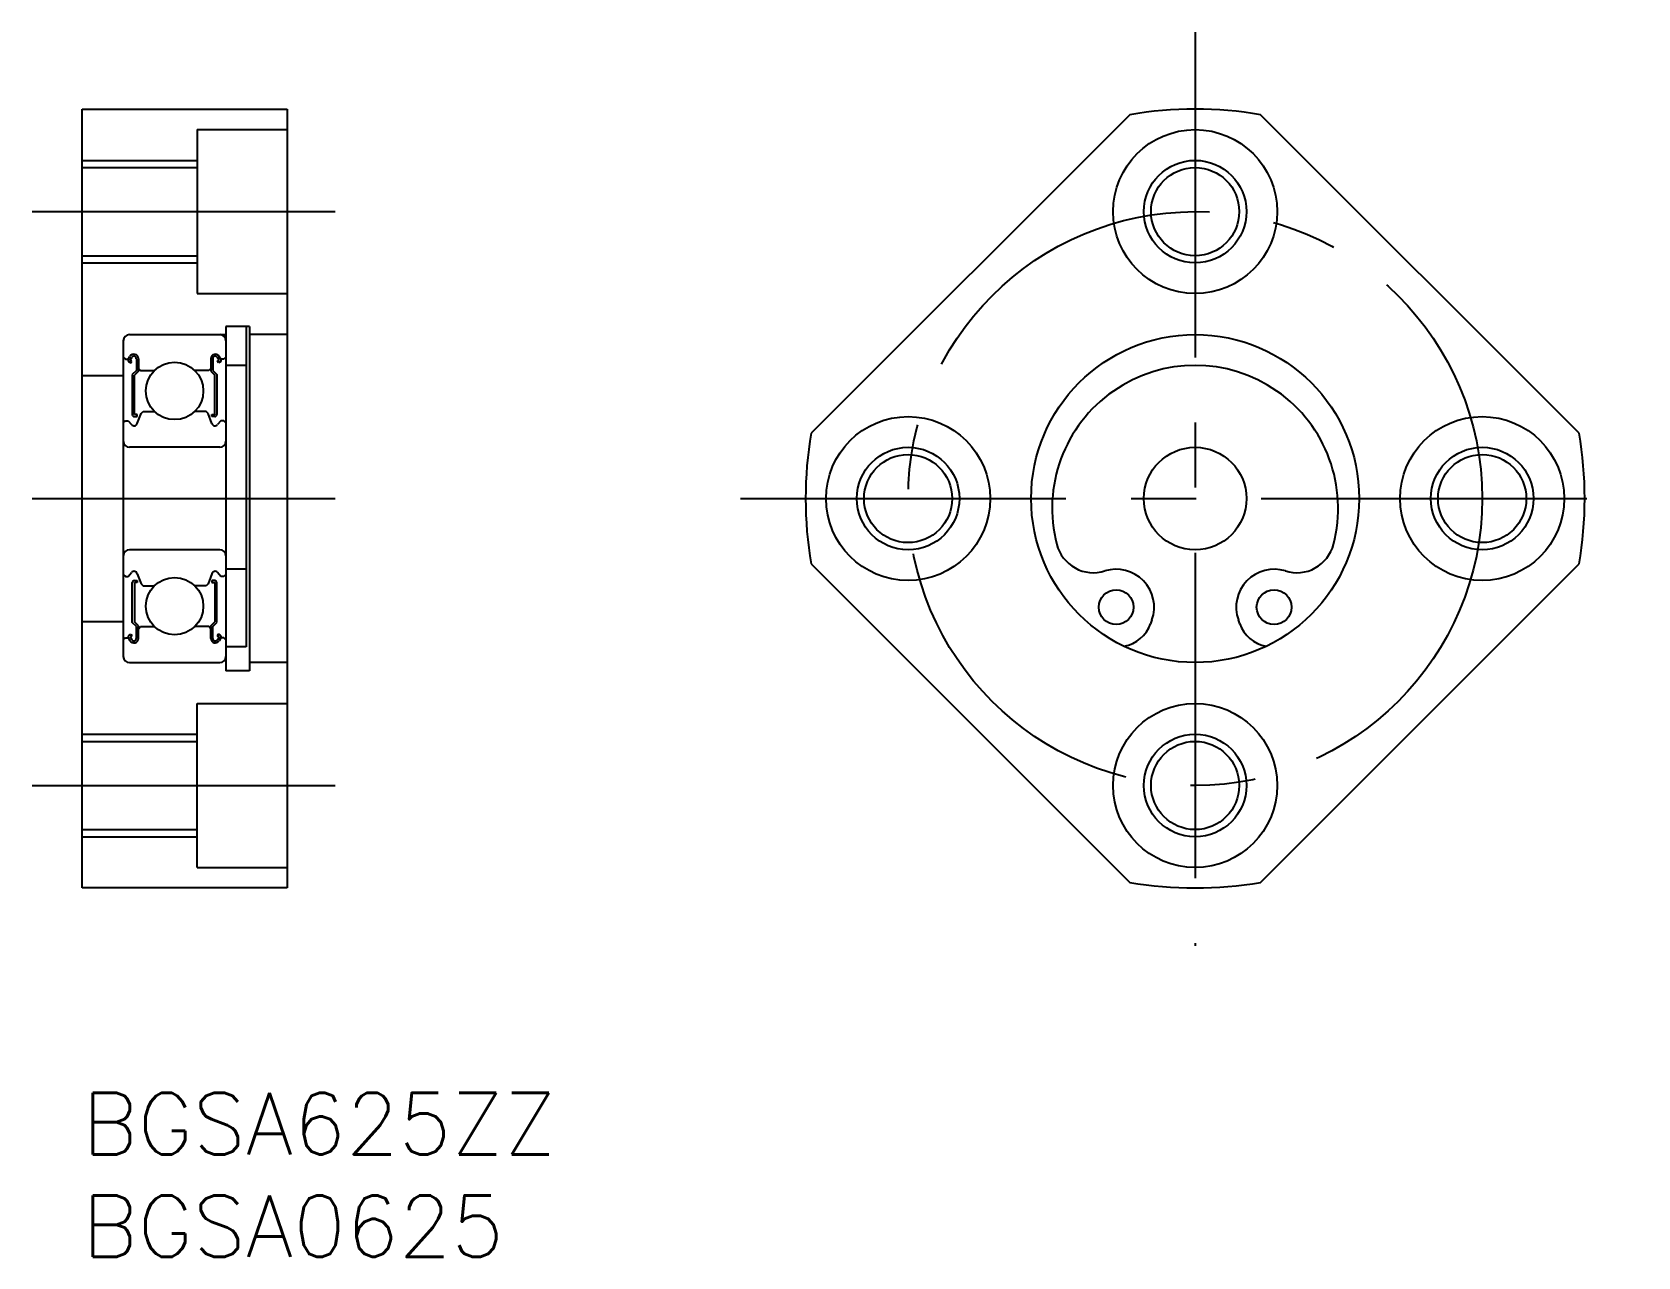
# Model space of a CAD drawing. Extents: x -2.4 to 75.9, y -8 to 51.8.
import ezdxf

# ---------------------------------------------------------------- set-up
doc = ezdxf.new("R2010")
doc.units = 0
doc.header["$LTSCALE"] = 0.5
doc.linetypes.add('CENTER', pattern=[50.8, 31.75, -6.35, 6.35, -6.35])
for name, color, linetype in [('MSM_CENTER', 1, 'CENTER'), ('MSM_CONTINUOUS', 7, 'CONTINUOUS'), ('MSM_NARROW', 5, 'CONTINUOUS'), ('MSM_PART_NUMBER', 7, 'CONTINUOUS')]:
    doc.layers.add(name, color=color, linetype=linetype)
doc.styles.get("Standard").update_dxf_attribs({"font": 'txt.shx', "height": 3, "bigfont": 'bigfont.shx'})

# ---------------------------------------------------------------- blocks, each defined once
blk = doc.blocks.new('*U4')
at = {"layer": 'MSM_PART_NUMBER'}
blk.add_text('BGSA625ZZ', height=3, dxfattribs=at).set_placement((0, -3))
blk = doc.blocks.new('*U5')
at = {"layer": 'MSM_PART_NUMBER'}
blk.add_text('BGSA0625', height=3, dxfattribs=at).set_placement((0, -8))

msp = doc.modelspace()

# ---------------------------------------------------------------- linework, layer by layer
at = {"layer": 'MSM_CENTER'}
for p, q in [((54.278, 51.759), (54.278, 7.17)), ((-2.448, 43), (12.331, 43)), ((-2.448, 29), (12.331, 29)), ((32.103, 29), (75.872, 29)), ((-2.448, 15), (12.331, 15))]:
    msp.add_line(p, q, dxfattribs=at)
msp.add_circle((54.278, 29), 14, dxfattribs=at)
at = {"layer": 'MSM_CONTINUOUS'}
for p, q in [((0, 10), (0, 48)), ((0, 48), (10, 48)), ((10, 48), (10, 10)), ((5.6, 47), (5.6, 39)), ((5.6, 47), (10, 47)), ((5.6, 46.25), (5.6, 39.75)), ((0, 45.15), (5.6, 45.15)), ((0, 40.85), (5.6, 40.85)), ((5.6, 39), (10, 39)), ((2.3, 37), (7, 37)), ((8.15, 37.4, 1), (7, 37.4, 1)), ((7, 37.4), (7, 20.6)), ((8, 37.4), (8, 21.765)), ((8.15, 37.4), (8.15, 20.6)), ((10, 37), (8.16, 37)), ((2, 36.7), (2, 21.3)), ((2, 35.9), (2.1, 35.8)), ((2.1, 35.8), (2.244, 35.8)), ((2.244, 35.8), (2.324, 35.935)), ((2.28, 35.666), (2.365, 35.618)), ((2.329, 35.751), (2.409, 35.886)), ((2.414, 35.702), (2.329, 35.751)), ((2.365, 35.618), (2.414, 35.702)), ((2.636, 35.25), (2.44, 35.054)), ((2.636, 35.825), (2.636, 35.25)), ((2.733, 35.825), (2.733, 35.21)), ((2.733, 35.35), (2.833, 35.25)), ((2.833, 35.25), (3.52, 35.25)), ((6.167, 35.25), (5.48, 35.25)), ((6.267, 35.35), (6.167, 35.25)), ((6.267, 35.825), (6.267, 35.21)), ((6.364, 35.825), (6.364, 35.25)), ((6.364, 35.25), (6.56, 35.054)), ((6.586, 35.702), (6.671, 35.751)), ((6.635, 35.618), (6.586, 35.702)), ((6.671, 35.751), (6.591, 35.886)), ((6.72, 35.666), (6.635, 35.618)), ((6.756, 35.8), (6.676, 35.935)), ((6.9, 35.8), (6.756, 35.8)), ((7, 35.9), (6.9, 35.8)), ((8, 35.5, 1), (7, 35.5, 1)), ((0, 35), (2, 35)), ((2.44, 35.054), (2.44, 33.098)), ((2.733, 35.21), (2.538, 35.014)), ((2.538, 33.098), (2.538, 35.014)), ((6.267, 35.21), (6.462, 35.014)), ((6.462, 33.098), (6.462, 35.014)), ((6.56, 35.054), (6.56, 33.098)), ((2.684, 33.098), (2.538, 33.098)), ((2.538, 33), (2.684, 33)), ((2.684, 32.665), (2.863, 33.156)), ((2.684, 33), (2.684, 33.098)), ((2.863, 33.156), (2.963, 33.25)), ((2.963, 33.25), (3.52, 33.25)), ((6.037, 33.25), (5.48, 33.25)), ((6.137, 33.156), (6.037, 33.25)), ((6.316, 32.665), (6.137, 33.156)), ((6.316, 33), (6.316, 33.098)), ((6.316, 33.098), (6.462, 33.098)), ((6.462, 33), (6.316, 33)), ((2, 32.7), (2.1, 32.8)), ((2.1, 32.8), (2.244, 32.8)), ((2.244, 32.8), (2.402, 32.608)), ((6.756, 32.8), (6.598, 32.608)), ((6.9, 32.8), (6.756, 32.8)), ((7, 32.7), (6.9, 32.8)), ((6.7, 31.5), (2.3, 31.5)), ((0, 29), (0, 29)), ((6.7, 26.5), (2.3, 26.5)), ((2, 25.3), (2.1, 25.2)), ((2.1, 25.2), (2.244, 25.2)), ((2.244, 25.2), (2.402, 25.392)), ((2.684, 25.335), (2.863, 24.844)), ((6.316, 25.335), (6.137, 24.844)), ((6.756, 25.2), (6.598, 25.392)), ((6.9, 25.2), (6.756, 25.2)), ((7, 25.3), (6.9, 25.2)), ((8, 25.551, 1), (7, 25.551, 1)), ((2.44, 22.946), (2.44, 24.902)), ((2.538, 25), (2.684, 25)), ((2.538, 24.902), (2.538, 22.986)), ((2.684, 24.902), (2.538, 24.902)), ((2.684, 25), (2.684, 24.902)), ((2.863, 24.844), (2.963, 24.75)), ((2.963, 24.75), (3.52, 24.75)), ((6.037, 24.75), (5.48, 24.75)), ((6.137, 24.844), (6.037, 24.75)), ((6.316, 25), (6.316, 24.902)), ((6.462, 25), (6.316, 25)), ((6.316, 24.902), (6.462, 24.902)), ((6.462, 24.902), (6.462, 22.986)), ((6.56, 22.946), (6.56, 24.902)), ((0, 23), (2, 23)), ((2.636, 22.75), (2.44, 22.946)), ((2.733, 22.791), (2.538, 22.986)), ((2.636, 22.175), (2.636, 22.75)), ((2.733, 22.175), (2.733, 22.791)), ((2.733, 22.65), (2.833, 22.75)), ((2.833, 22.75), (3.52, 22.75)), ((6.167, 22.75), (5.48, 22.75)), ((6.267, 22.65), (6.167, 22.75)), ((6.267, 22.791), (6.462, 22.986)), ((6.267, 22.175), (6.267, 22.791)), ((6.364, 22.75), (6.56, 22.946)), ((6.364, 22.175), (6.364, 22.75)), ((52.171, 23.081), (52.104, 22.895)), ((56.451, 22.895), (56.385, 23.081)), ((2, 22.1), (2.1, 22.2)), ((2.1, 22.2), (2.244, 22.2)), ((2.244, 22.2), (2.324, 22.065)), ((2.28, 22.334), (2.365, 22.382)), ((2.414, 22.298), (2.329, 22.249)), ((2.329, 22.249), (2.409, 22.114)), ((2.365, 22.382), (2.414, 22.298)), ((6.635, 22.382), (6.586, 22.298)), ((6.586, 22.298), (6.671, 22.249)), ((6.671, 22.249), (6.591, 22.114)), ((6.72, 22.334), (6.635, 22.382)), ((6.756, 22.2), (6.676, 22.065)), ((6.9, 22.2), (6.756, 22.2)), ((7, 22.1), (6.9, 22.2)), ((8, 21.765, 1), (7, 21.765, 1)), ((2.3, 21), (6.7, 21)), ((8.15, 20.6, 1), (7, 20.6, 1)), ((10, 21), (8.16, 21)), ((0, 19.5), (0, 19.5)), ((5.6, 11), (5.6, 19)), ((5.6, 19), (10, 19)), ((0, 17.15), (5.6, 17.15)), ((0, 12.85), (5.6, 12.85)), ((5.6, 11), (10, 11)), ((10, 10), (0, 10))]:
    msp.add_line(p, q, dxfattribs=at)
for points in [[(51.088, 47.73), (35.547, 32.19)], [(73.008, 32.19), (57.468, 47.73)], [(35.547, 25.81), (51.088, 10.27)], [(57.468, 10.27), (73.008, 25.81)]]:
    msp.add_lwpolyline(points, dxfattribs=at)
for centre, radius in [((54.278, 43), 4), ((54.278, 43), 2.15), ((54.278, 29), 8), ((4.5, 34.25), 1.4), ((40.278, 29), 4), ((68.278, 29), 4), ((54.278, 29), 2.5), ((40.278, 29), 2.15), ((68.278, 29), 2.15), ((4.5, 23.75), 1.4), ((50.428, 23.701), 0.85), ((58.128, 23.701), 0.85), ((54.278, 15), 4), ((54.278, 15), 2.15)]:
    msp.add_circle(centre, radius, dxfattribs=at)
for centre, radius, start, end in [((54.278, 29), 19, 80.3345, 99.6655), ((2.3, 36.7), 0.3, 90, 180), ((6.7, 36.7), 0.3, 0, 90), ((2.514, 35.825), 0.219, 0, 150.00027), ((6.486, 35.825), 0.219, 29.99973, 180), ((2.329, 35.751), 0.0978, 150.01376, 239.99626), ((2.514, 35.825), 0.121, 0, 150.00005), ((6.486, 35.825), 0.121, 29.99995, 180), ((6.671, 35.751), 0.0978, 300.00374, 29.98624), ((54.278, 28.525), 6.975, 345.3736, 194.6264), ((2.538, 33.098), 0.0978, 180.00005, 270.00003), ((6.462, 33.098), 0.0978, 269.99997, 359.99995), ((2.527, 32.713), 0.164, 220.00009, 343.15288), ((6.473, 32.713), 0.164, 196.84712, 319.99991), ((54.278, 29), 19, 170.3345, 189.6655), ((54.278, 29), 19, 350.3345, 9.6655), ((2.3, 31.8), 0.3, 180, 270), ((6.7, 31.8), 0.3, 270, 0), ((49.319, 27.231), 1.85, 194.6264, 287.43997), ((59.237, 27.231), 1.85, 252.56003, 345.3736), ((2.3, 26.2), 0.3, 90, 180), ((6.7, 26.2), 0.3, 0, 90), ((2.527, 25.287), 0.164, 16.84712, 139.99991), ((6.473, 25.287), 0.164, 40.00009, 163.15288), ((50.428, 23.701), 1.85, 340.40598, 107.43997), ((58.128, 23.701), 1.85, 72.56003, 199.59402), ((2.538, 24.902), 0.0978, 89.99997, 179.99995), ((6.462, 24.902), 0.0978, 0.00005, 90.00003), ((50.503, 23.465), 1.7, 280.30739, 340.40598), ((58.053, 23.465), 1.7, 199.59402, 259.69261), ((2.329, 22.249), 0.0978, 120.00374, 209.98624), ((2.514, 22.175), 0.219, 209.99973, 0), ((2.514, 22.175), 0.121, 209.99995, 0), ((6.486, 22.175), 0.219, 180, 330.00027), ((6.486, 22.175), 0.121, 180, 330.00005), ((6.671, 22.249), 0.0978, 330.01376, 59.99626), ((2.3, 21.3), 0.3, 180, 270), ((6.7, 21.3), 0.3, 270, 0), ((54.278, 29), 19, 260.3345, 279.6655)]:
    msp.add_arc(centre, radius, start, end, dxfattribs=at)
at = {"layer": 'MSM_NARROW'}
for p, q in [((0, 45.5), (5.6, 45.5)), ((0, 40.5), (5.6, 40.5)), ((0, 17.5), (5.6, 17.5)), ((0, 12.5), (5.6, 12.5))]:
    msp.add_line(p, q, dxfattribs=at)
for centre in [(54.278, 43), (40.278, 29), (68.278, 29), (54.278, 15)]:
    msp.add_circle(centre, 2.5, dxfattribs=at)

# ---------------------------------------------------------------- block references
at = {"layer": 'MSM_CONTINUOUS'}
for name in ['*U4', '*U5']:
    msp.add_blockref(name, (0, 0), dxfattribs=at)

doc.saveas('drawing.dxf')
